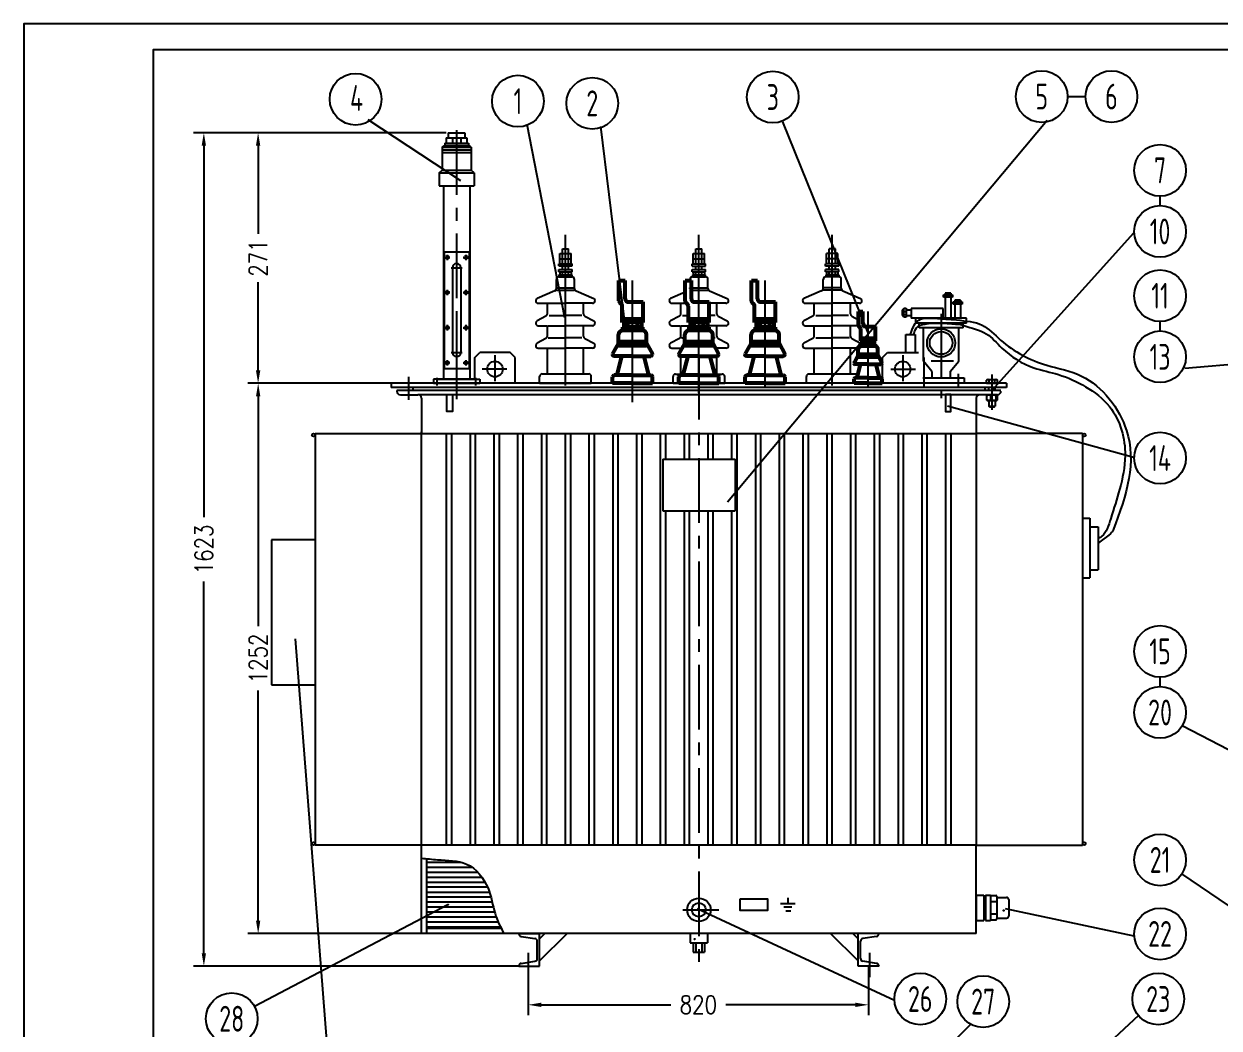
# Model space of a CAD drawing. Extents: x -28 to 602, y -5 to 292.
# Drawn here: x -27.6 to 203.6, y 98.1 to 292.5 of the extents above; entities that cross this region are included whole.
import ezdxf
from ezdxf.enums import TextEntityAlignment as Align

# ---------------------------------------------------------------- set-up
doc = ezdxf.new("R2010")
doc.units = 0
doc.header["$LTSCALE"] = 10
for name, pattern in [('CENTER', [50.8, 31.75, -6.35, 6.35, -6.35]), ('G', [2, 1.25, -0.25, 0.25, -0.25]), ('虚线', [27, 20, -7])]:
    doc.linetypes.add(name, pattern=pattern)
doc.layers.get('0').update_dxf_attribs({"linetype": 'CONTINUOUS'})
doc.layers.get('Defpoints').update_dxf_attribs({"linetype": 'CONTINUOUS'})
for name, color, linetype in [('01', 7, 'CONTINUOUS'), ('02', 7, 'CONTINUOUS'), ('11', 3, 'CONTINUOUS'), ('中心线', 1, 'CENTER'), ('实线', 7, 'CONTINUOUS'), ('尺寸线', 3, 'CONTINUOUS'), ('文本层', 4, 'CONTINUOUS'), ('细实线', 4, 'CONTINUOUS'), ('虚线', 4, '虚线')]:
    doc.layers.add(name, color=color, linetype=linetype)
doc.layers.add('1', color=4, linetype='CONTINUOUS', lineweight=53)
doc.styles.get("Standard").update_dxf_attribs({"font": 'isocp.shx', "width": 0.707, "bigfont": 'hztxt.shx'})
doc.styles.add('TH_GBDIM', font='romans.shx', dxfattribs={"width": 0.8, "bigfont": 'gbcbig.shx'})
doc.dimstyles.new('TH_GBDIM', dxfattribs={"dimtxt": 3.5, "dimasz": 2.5, "dimexe": 2, "dimexo": 0, "dimgap": 1.5, "dimtad": 1, "dimdec": 1, "dimzin": 0, "dimdsep": 46, "dimtxsty": 'TH_GBDIM', "dimcen": 2.5, "dimclrd": 130, "dimclre": 130, "dimclrt": 3, "dimadec": 0, "dimazin": 0, "dimtfac": 0.714286, "dimtdec": 1, "dimtmove": 0, "dimatfit": 3, "dimfxl": 1, "dimtzin": 0, "dimlwd": -1, "dimlwe": -1, "dimarcsym": 0})

# ---------------------------------------------------------------- blocks, each defined once
blk = doc.blocks.new('放油塞')
for p, q in [((-17, 0), (-17, -18)), ((-17, -18), (17, -18)), ((-11, -18), (-11, -36)), ((-6, -18), (-6, -36)), ((6, -18), (6, -36)), ((11, -18), (11, -36)), ((17, 0), (17, -18)), ((-11, -36), (11, -36))]:
    blk.add_line(p, q)
blk = doc.blocks.new('*U2', base_point=(25, 5))
at = {"layer": '01'}
blk.add_lwpolyline([(25, 5), (415, 5), (415, 292), (25, 292)], close=True, dxfattribs=at)
at = {"layer": '02'}
blk.add_lwpolyline([(0, 0), (420, 0), (420, 297), (0, 297)], close=True, dxfattribs=at)
blk = doc.blocks.new('BJL-10')
at = {"layer": '1', "lineweight": -3}
for p, q in [((-148.37, 37.95), (-146.17, 37.95)), ((-147.87, 38.85), (-146.67, 38.85)), ((-148.57, 35.95), (-145.97, 35.95)), ((-148.57, 35.55), (-145.97, 35.55)), ((-148.57, 34.85), (-145.97, 34.85)), ((-148.37, 36.95), (-146.17, 36.95)), ((-148.57, 34.45), (-145.97, 34.45)), ((-148.52, 33.85), (-146.02, 33.85)), ((-148.52, 33.85), (-148.52, 33.45)), ((-148.52, 33.45), (-146.02, 33.45)), ((-148.37, 34.45), (-148.37, 33.85)), ((-146.17, 34.45), (-146.17, 33.85)), ((-146.02, 33.85), (-146.02, 33.45)), ((-149.33, 30.72), (-152.76, 29.28)), ((-149.02, 31.35), (-145.52, 31.35)), ((-149.02, 30.85), (-145.52, 30.85)), ((-145.22, 30.72), (-141.79, 29.28)), ((-152.52, 28.34), (-147.27, 28.34)), ((-142.02, 28.34), (-147.27, 28.34)), ((-151.04, 25.85), (-152.76, 24.94)), ((-151.04, 25.85), (-152.76, 24.94)), ((-150.45, 25.99), (-147.27, 25.99)), ((-144.1, 25.99), (-147.27, 25.99)), ((-143.51, 25.85), (-141.79, 24.94)), ((-152.52, 23.99), (-150.87, 23.99)), ((-150.77, 23.99), (-147.27, 23.99)), ((-150.77, 21.95), (-150.77, 23.99)), ((-142.02, 23.99), (-147.27, 23.99)), ((-143.77, 21.95), (-143.77, 23.99)), ((-151.04, 21.51), (-152.76, 20.59)), ((-150.61, 21.65), (-147.27, 21.65)), ((-144.1, 21.65), (-147.27, 21.65)), ((-143.51, 21.51), (-141.79, 20.59)), ((-152.52, 19.65), (-147.27, 19.65)), ((-142.02, 19.65), (-147.27, 19.65)), ((-151.77, 14.65), (-142.77, 14.65))]:
    blk.add_line(p, q, dxfattribs=at)
at = {"layer": '1', "lineweight": -3, "ltscale": 2.5}
for p, q in [((-148.37, 35.95), (-148.37, 37.95)), ((-147.87, 35.95), (-147.87, 38.85)), ((-146.67, 35.95), (-146.67, 38.85)), ((-146.17, 35.95), (-146.17, 37.95)), ((-148.57, 35.55), (-148.57, 35.95)), ((-148.57, 34.45), (-148.57, 34.85)), ((-147.87, 34.85), (-147.87, 35.55)), ((-146.67, 34.85), (-146.67, 35.55)), ((-145.97, 35.55), (-145.97, 35.95)), ((-145.97, 34.45), (-145.97, 34.85)), ((-149.02, 31.18), (-149.02, 32.95)), ((-147.87, 33.85), (-147.87, 34.45)), ((-146.67, 33.85), (-146.67, 34.45)), ((-145.52, 31.18), (-145.52, 32.95)), ((-153.02, 28.84), (-153.02, 28.84)), ((-153.02, 28.84), (-153.02, 28.84)), ((-150.77, 26.29), (-150.77, 28.34)), ((-150.77, 26.29), (-150.77, 28.34)), ((-143.77, 26.29), (-143.77, 28.34)), ((-141.52, 28.84), (-141.52, 28.84)), ((-153.02, 24.49), (-153.02, 24.49)), ((-153.02, 24.49), (-153.02, 24.49)), ((-141.52, 24.49), (-141.52, 24.49)), ((-153.02, 20.15), (-153.02, 20.15)), ((-150.77, 14.65), (-150.77, 19.65)), ((-143.77, 14.65), (-143.77, 19.65)), ((-141.52, 20.15), (-141.52, 20.15)), ((-152.27, 12.85), (-152.27, 14.15)), ((-142.27, 12.85), (-142.27, 14.15))]:
    blk.add_line(p, q, dxfattribs=at)
at = {"layer": '1', "lineweight": -3}
for centre, start, end in [((-148.52, 32.95), 90, 180), ((-146.02, 32.95), 0, 90), ((-152.52, 28.84), 118.0725, 180), ((-152.52, 28.84), 118.0725, 180), ((-142.02, 28.84), 0, 61.9275), ((-151.27, 26.29), 298.0725, 0), ((-151.27, 26.29), 298.0725, 360), ((-143.27, 26.29), 180, 241.9275), ((-152.52, 24.49), 118.0725, 180), ((-152.52, 24.49), 118.0725, 180), ((-142.02, 24.49), 0, 61.9275), ((-151.27, 21.95), 298.0725, 360), ((-143.27, 21.95), 180, 241.9275), ((-152.52, 20.15), 118.0725, 180), ((-142.02, 20.15), 0, 61.9275), ((-151.77, 14.15), 90, 180), ((-142.77, 14.15), 0, 90)]:
    blk.add_arc(centre, 0.5, start, end, dxfattribs=at)
at = {"layer": '1', "lineweight": -3, "ltscale": 2.5}
for centre, start, end in [((-149.52, 31.18), 292.729, 0), ((-145.02, 31.18), 180, 247.271), ((-152.52, 28.84), 180, 270), ((-152.52, 28.84), 180, 270), ((-142.02, 28.84), 270, 0), ((-152.52, 24.49), 180, 270), ((-152.52, 24.49), 180, 270), ((-142.02, 24.49), 270, 0), ((-152.52, 20.15), 180, 270), ((-142.02, 20.15), 270, 0)]:
    blk.add_arc(centre, 0.5, start, end, dxfattribs=at)
at = {"layer": '中心线', "color": 1, "linetype": 'G', "lineweight": -3}
blk.add_line((-147.27, 12.85), (-147.27, 41.55), dxfattribs=at)
at = {"layer": '实线', "linetype": 'Continuous', "lineweight": -3}
blk.add_line((-152.27, 12.85), (-142.27, 12.85), dxfattribs=at)
blk = doc.blocks.new('*D18')
at = {"layer": 'Defpoints', "color": 0, "linetype": 'Continuous', "transparency": 16777216}
for p in [(69.97, 110.13), (135.77, 110.13), (135.77, 102.65)]:
    blk.add_point(p, dxfattribs=at)
at = {"layer": '尺寸线', "color": 130, "linetype": 'Continuous', "transparency": 16777216}
for p, q in [((69.97, 110.13), (69.97, 100.65)), ((135.77, 110.13), (135.77, 100.65)), ((72.47, 102.65), (97.57, 102.65)), ((133.27, 102.65), (108.17, 102.65))]:
    blk.add_line(p, q, dxfattribs=at)
for points in [[(72.47, 103.06), (72.47, 102.23), (69.97, 102.65)], [(133.27, 103.06), (133.27, 102.23), (135.77, 102.65)]]:
    blk.add_solid(points, dxfattribs=at)
at = {"layer": '尺寸线', "color": 3, "linetype": 'Continuous', "transparency": 16777216, "insert": (102.87, 102.65), "char_height": 3.5, "attachment_point": 5, "style": 'TH_GBDIM'}
blk.add_mtext('{820}{}{}', dxfattribs=at)
blk = doc.blocks.new('*D20')
at = {"layer": 'Defpoints', "color": 0, "linetype": 'Continuous', "transparency": 16777216}
for p in [(43.47, 222.93), (17.71, 116.43), (49.32, 116.43)]:
    blk.add_point(p, dxfattribs=at)
at = {"layer": '尺寸线', "color": 130, "linetype": 'Continuous', "transparency": 16777216}
for p, q in [((43.47, 222.93), (15.71, 222.93)), ((17.71, 220.43), (17.71, 175.92)), ((17.71, 118.93), (17.71, 163.45)), ((49.32, 116.43), (15.71, 116.43))]:
    blk.add_line(p, q, dxfattribs=at)
for points in [[(17.29, 220.43), (18.12, 220.43), (17.71, 222.93)], [(17.29, 118.93), (18.12, 118.93), (17.71, 116.43)]]:
    blk.add_solid(points, dxfattribs=at)
at = {"layer": '尺寸线', "color": 3, "linetype": 'Continuous', "transparency": 16777216, "insert": (17.71, 169.68), "char_height": 3.5, "attachment_point": 5, "rotation": 90, "style": 'TH_GBDIM'}
blk.add_mtext('1252', dxfattribs=at)
blk = doc.blocks.new('*D25')
at = {"layer": 'Defpoints', "color": 0, "linetype": 'Continuous', "transparency": 16777216}
for p in [(54.08, 271.43), (17.7, 222.93), (43.47, 222.93)]:
    blk.add_point(p, dxfattribs=at)
at = {"layer": '尺寸线', "color": 130, "linetype": 'Continuous', "transparency": 16777216}
for p, q in [((54.08, 271.43), (15.7, 271.43)), ((17.7, 268.93), (17.7, 251.88)), ((17.7, 225.43), (17.7, 242.48)), ((43.47, 222.93), (15.7, 222.93))]:
    blk.add_line(p, q, dxfattribs=at)
for points in [[(17.28, 268.93), (18.12, 268.93), (17.7, 271.43)], [(17.28, 225.43), (18.12, 225.43), (17.7, 222.93)]]:
    blk.add_solid(points, dxfattribs=at)
at = {"layer": '尺寸线', "color": 3, "linetype": 'Continuous', "transparency": 16777216, "insert": (17.7, 247.18), "char_height": 3.5, "attachment_point": 5, "rotation": 90, "style": 'TH_GBDIM'}
blk.add_mtext('271', dxfattribs=at)
blk = doc.blocks.new('*D26')
at = {"layer": 'Defpoints', "color": 0, "linetype": 'Continuous', "transparency": 16777216}
for p in [(30, 271.43), (7.2, 110.13), (68.17, 110.13)]:
    blk.add_point(p, dxfattribs=at)
at = {"layer": '尺寸线', "color": 130, "linetype": 'Continuous', "transparency": 16777216}
for p, q in [((30, 271.43), (5.2, 271.43)), ((7.2, 268.93), (7.2, 197.02)), ((7.2, 112.63), (7.2, 184.55)), ((68.17, 110.13), (5.2, 110.13))]:
    blk.add_line(p, q, dxfattribs=at)
for points in [[(6.78, 268.93), (7.62, 268.93), (7.2, 271.43)], [(6.78, 112.63), (7.62, 112.63), (7.2, 110.13)]]:
    blk.add_solid(points, dxfattribs=at)
at = {"layer": '尺寸线', "color": 3, "linetype": 'Continuous', "transparency": 16777216, "insert": (7.2, 190.78), "char_height": 3.5, "attachment_point": 5, "rotation": 90, "style": 'TH_GBDIM'}
blk.add_mtext('1623', dxfattribs=at)

msp = doc.modelspace()

# ---------------------------------------------------------------- linework, layer by layer
at = {"color": 7}
for p, q in [((54.5, 271.43), (57.7, 271.43)), ((54.5, 271.43), (54.5, 270.43)), ((57.7, 271.43), (57.7, 270.43)), ((53.3, 268.63), (53.8, 268.93)), ((53.3, 268.63), (53.3, 264.16)), ((53.3, 268.63), (58.9, 268.63)), ((53.8, 269.43), (53.8, 268.93)), ((53.8, 269.43), (58.4, 269.43)), ((53.8, 268.93), (58.4, 268.93)), ((54.1, 270.43), (54.1, 269.43)), ((54.1, 270.43), (58.1, 270.43)), ((55.28, 270.43), (55.28, 269.43)), ((56.91, 270.43), (56.91, 269.43)), ((58.1, 270.43), (58.1, 269.43)), ((58.4, 269.43), (58.4, 268.93)), ((58.9, 268.63), (58.4, 268.93)), ((58.9, 268.63), (58.9, 264.16)), ((53.3, 268.13), (58.9, 268.13)), ((53.3, 267.63), (58.9, 267.63)), ((52.7, 263.66), (53.3, 264.16)), ((52.7, 263.66), (59.5, 263.66)), ((52.7, 263.66), (52.7, 261.16)), ((53.3, 264.16), (58.9, 264.16)), ((59.5, 263.66), (58.9, 264.16)), ((59.5, 263.66), (59.5, 261.16)), ((52.7, 261.16), (59.5, 261.16)), ((53.55, 261.22), (53.55, 223.73)), ((58.65, 261.22), (58.65, 223.73)), ((53.7, 248.4), (53.7, 225.8)), ((53.7, 248.4), (58.5, 248.4)), ((58.5, 248.4), (58.5, 225.8)), ((55.3, 245.3), (55.3, 228.9)), ((56.9, 245.3), (56.9, 228.9)), ((59.6, 227.9), (60.6, 228.9)), ((59.6, 227.9), (60.6, 228.9)), ((59.6, 223.73), (59.6, 227.9)), ((66.45, 228.9), (60.6, 228.9)), ((67.45, 227.9), (66.45, 228.9)), ((67.45, 222.9), (67.45, 227.9)), ((138.48, 227.9), (139.48, 228.9)), ((138.48, 222.9), (138.48, 227.9)), ((139.48, 228.9), (145.48, 228.9)), ((146.48, 227.9), (146.48, 222.9)), ((53.7, 225.8), (58.5, 225.8)), ((162.47, 222.93), (43.47, 222.93)), ((162.47, 222.13), (43.47, 222.13)), ((59.86, 223.73), (51.6, 223.73)), ((51.6, 223.73), (51.6, 222.93)), ((51.6, 222.93), (60.6, 222.93)), ((60.6, 222.93), (51.6, 222.93)), ((52.33, 223.73), (60.6, 223.73)), ((53.55, 223.73), (53.68, 223.73)), ((53.68, 223.73), (58.65, 223.73)), ((53.68, 223.73), (58.52, 223.73)), ((58.65, 223.73), (58.52, 223.73)), ((60.6, 223.73), (60.6, 222.93)), ((146.33, 224), (154.32, 224)), ((161.42, 221.53), (44.52, 221.53)), ((44.52, 221.53), (44.52, 221.43)), ((45.22, 220.73), (48.62, 220.73)), ((160.72, 220.73), (48.62, 220.73)), ((49.32, 220.03), (49.32, 213.23)), ((156.62, 220.03), (156.62, 213.23)), ((28.72, 213.23), (28.72, 133.53)), ((28.72, 213.23), (49.32, 213.23)), ((49.32, 116.43), (49.32, 213.53)), ((49.32, 213.23), (156.62, 213.23)), ((54.17, 133.53), (54.17, 213.23)), ((55.17, 133.53), (55.17, 213.23)), ((58.77, 133.53), (58.77, 213.23)), ((59.77, 133.53), (59.77, 213.23)), ((63.37, 133.53), (63.37, 213.23)), ((64.37, 133.53), (64.37, 213.23)), ((67.97, 133.53), (67.97, 213.23)), ((68.97, 133.53), (68.97, 213.23)), ((72.57, 133.53), (72.57, 213.23)), ((73.57, 133.53), (73.57, 213.23)), ((77.17, 133.53), (77.17, 213.23)), ((78.17, 133.53), (78.17, 213.23)), ((81.77, 133.53), (81.77, 213.23)), ((82.77, 133.53), (82.77, 213.23)), ((86.37, 133.53), (86.37, 213.23)), ((87.37, 133.53), (87.37, 213.23)), ((90.97, 133.53), (90.97, 213.23)), ((91.97, 133.53), (91.97, 213.23)), ((95.57, 133.53), (95.57, 213.23)), ((96.57, 208.23), (96.57, 213.23)), ((100.17, 208.23), (100.17, 213.23)), ((101.17, 208.23), (101.17, 213.23)), ((104.77, 208.23), (104.77, 213.23)), ((105.77, 208.23), (105.77, 213.23)), ((109.37, 208.23), (109.37, 213.23)), ((110.37, 133.53), (110.37, 213.23)), ((113.97, 133.53), (113.97, 213.23)), ((114.97, 133.53), (114.97, 213.23)), ((118.57, 133.53), (118.57, 213.23)), ((119.57, 133.53), (119.57, 213.23)), ((123.17, 133.53), (123.17, 213.23)), ((124.17, 133.53), (124.17, 213.23)), ((127.77, 133.53), (127.77, 213.23)), ((128.77, 133.53), (128.77, 213.23)), ((132.37, 133.53), (132.37, 213.23)), ((133.37, 133.53), (133.37, 213.23)), ((136.97, 133.53), (136.97, 213.23)), ((137.97, 133.53), (137.97, 213.23)), ((141.57, 133.53), (141.57, 213.23)), ((142.57, 133.53), (142.57, 213.23)), ((146.17, 133.53), (146.17, 213.23)), ((147.17, 133.53), (147.17, 213.23)), ((150.77, 133.53), (150.77, 213.23)), ((151.77, 133.53), (151.77, 213.23)), ((156.62, 213.23), (156.62, 133.53)), ((177.22, 213.23), (156.62, 213.23)), ((177.22, 213.23), (177.22, 133.53)), ((95.97, 208.23), (95.97, 198.23)), ((95.97, 208.23), (109.97, 208.23)), ((109.97, 208.23), (109.97, 198.23)), ((95.97, 198.23), (109.97, 198.23)), ((96.57, 133.53), (96.57, 198.23)), ((100.17, 133.53), (100.17, 198.23)), ((101.17, 133.53), (101.17, 198.23)), ((104.77, 133.53), (104.77, 198.23)), ((105.77, 133.53), (105.77, 198.23)), ((109.37, 133.53), (109.37, 198.23)), ((178.61, 196.85), (178.61, 185.28)), ((180.21, 195.17), (180.21, 186.86)), ((49.32, 133.53), (28.72, 133.53)), ((156.62, 133.53), (49.32, 133.53)), ((156.62, 116.43), (156.62, 133.53)), ((156.62, 133.53), (177.22, 133.53)), ((50.32, 116.43), (50.32, 130.93)), ((156.62, 123.88), (156.62, 118.98)), ((156.62, 123.88), (158.12, 123.88)), ((158.12, 123.88), (158.12, 118.98)), ((158.12, 123.7), (158.42, 123.7)), ((158.42, 123.88), (158.42, 118.98)), ((158.42, 123.88), (159.42, 123.88)), ((159.42, 123.88), (159.42, 118.98)), ((159.42, 123.8), (160.42, 123.8)), ((159.42, 122.63), (160.62, 122.63)), ((160.62, 123.6), (160.62, 123.43)), ((160.62, 123.43), (160.62, 119.27)), ((160.62, 123.43), (162.52, 123.43)), ((162.92, 123.03), (162.92, 119.83)), ((156.62, 118.98), (158.12, 118.98)), ((158.12, 119.17), (158.42, 119.17)), ((158.42, 118.98), (159.42, 118.98)), ((159.42, 120.23), (160.62, 120.23)), ((159.42, 119.07), (160.42, 119.07)), ((160.62, 119.43), (162.52, 119.43)), ((156.62, 116.43), (49.32, 116.43)), ((68.17, 116.39), (68.17, 116.43)), ((68.17, 116.43), (72.17, 116.43)), ((68.59, 115.9), (71.26, 115.48)), ((72.17, 111.13), (77.47, 116.43)), ((72.17, 110.13), (72.17, 116.43)), ((72.17, 115.43), (73.17, 116.43)), ((133.77, 111.13), (128.47, 116.43)), ((133.77, 115.43), (132.77, 116.43)), ((133.77, 110.13), (133.77, 116.43)), ((137.77, 116.43), (133.77, 116.43)), ((137.34, 115.9), (134.67, 115.48)), ((137.77, 116.39), (137.77, 116.43)), ((71.69, 111.58), (71.69, 114.99)), ((134.25, 111.58), (134.25, 114.99)), ((68.59, 110.67), (71.26, 111.08)), ((137.34, 110.67), (134.67, 111.08)), ((68.17, 110.18), (68.17, 110.13)), ((68.17, 110.13), (72.17, 110.13)), ((137.77, 110.13), (133.77, 110.13)), ((137.77, 110.18), (137.77, 110.13))]:
    msp.add_line(p, q, dxfattribs=at)
for p, q in [((158.78, 223.64), (158.64, 223.56)), ((158.78, 223.64), (158.64, 223.56)), ((158.64, 222.93), (158.64, 223.56)), ((158.64, 222.93), (158.64, 223.56)), ((158.64, 222.93), (159.16, 222.93)), ((158.64, 222.93), (159.16, 222.93)), ((158.78, 223.64), (159.68, 223.64)), ((158.78, 223.64), (159.68, 223.64)), ((158.85, 222.93), (158.85, 222.89)), ((158.85, 222.93), (158.85, 222.89)), ((159.16, 222.93), (159.16, 223.56)), ((159.16, 222.93), (159.16, 223.56)), ((159.16, 222.93), (160.2, 222.93)), ((159.16, 222.93), (160.2, 222.93)), ((159.68, 223.64), (160.58, 223.64)), ((159.68, 223.64), (160.58, 223.64)), ((160.2, 223.56), (160.2, 222.93)), ((160.2, 223.56), (160.2, 222.93)), ((160.2, 222.93), (160.72, 222.93)), ((160.2, 222.93), (160.72, 222.93)), ((160.5, 222.93), (160.5, 222.89)), ((160.5, 222.93), (160.5, 222.89)), ((160.58, 223.64), (160.72, 223.56)), ((160.58, 223.64), (160.72, 223.56)), ((160.72, 222.93), (160.72, 223.56)), ((160.72, 222.93), (160.72, 223.56)), ((158.7, 219.69), (158.7, 220.61)), ((158.78, 220.69), (158.76, 220.69)), ((158.78, 220.69), (160.56, 220.69)), ((159.49, 219.69), (159.49, 220.61)), ((160.47, 219.69), (160.47, 220.61)), ((160.56, 220.69), (160.58, 220.69)), ((160.58, 220.69), (160.59, 220.69)), ((160.66, 220.61), (160.66, 219.69)), ((158.78, 219.61), (158.76, 219.62)), ((158.78, 219.61), (160.56, 219.61)), ((159.08, 219.61), (159.08, 218.5)), ((159.08, 219.61), (159.08, 218.5)), ((159.19, 218.39), (159.08, 218.5)), ((159.08, 218.5), (159.68, 218.5)), ((159.19, 218.39), (159.08, 218.5)), ((159.08, 218.5), (159.68, 218.5)), ((159.19, 218.39), (159.68, 218.39)), ((159.19, 218.39), (159.68, 218.39)), ((159.68, 218.5), (160.28, 218.5)), ((159.68, 218.5), (160.28, 218.5)), ((159.68, 218.39), (160.17, 218.39)), ((159.68, 218.39), (160.17, 218.39)), ((160.17, 218.39), (160.28, 218.5)), ((160.17, 218.39), (160.28, 218.5)), ((160.28, 219.61), (160.28, 218.5)), ((160.28, 219.61), (160.28, 218.5)), ((160.56, 219.61), (160.58, 219.61)), ((160.58, 219.61), (160.59, 219.62))]:
    msp.add_line(p, q)
at = {"color": 3}
msp.add_line((64.73, 117.43), (50.32, 117.43), dxfattribs=at)
at = {"color": 7, "linetype": 'ByBlock'}
msp.add_line((147.87, 116.43), (134.07, 116.43), dxfattribs=at)
at = {"color": 7}
for centre, radius in [((54.3, 247.3), 0.3), ((57.9, 247.3), 0.3), ((54.3, 240.5), 0.3), ((57.9, 240.5), 0.3), ((54.3, 233.7), 0.3), ((57.9, 233.7), 0.3), ((54.3, 226.9), 0.3), ((57.9, 226.9), 0.3), ((63.52, 225.68), 1.5), ((142.41, 225.68), 1.5), ((28.42, 212.93), 0.3), ((177.52, 212.93), 0.3), ((28.42, 133.83), 0.3), ((177.52, 133.83), 0.3)]:
    msp.add_circle(centre, radius, dxfattribs=at)
for centre, radius, start, end in [((56.1, 245.3), 0.8, 0, 180), ((56.1, 228.9), 0.8, 180, 0), ((45.22, 221.43), 0.7, 180, 270), ((48.62, 220.03), 0.7, 0, 90), ((157.32, 220.03), 0.7, 90, 180), ((160.72, 221.43), 0.7, 270, 0), ((160.42, 123.6), 0.2, 0, 90), ((162.52, 123.03), 0.4, 0, 90), ((160.42, 119.27), 0.2, 270, 0), ((162.52, 119.83), 0.4, 270, 0), ((68.67, 116.39), 0.5, 180, 261.2362), ((137.27, 116.39), 0.5, 278.7638, 0), ((71.19, 114.99), 0.5, 0, 81.2362), ((134.75, 114.99), 0.5, 98.7638, 180), ((71.19, 111.58), 0.5, 278.7638, 0), ((134.75, 111.58), 0.5, 180, 261.2362), ((68.67, 110.18), 0.5, 98.7638, 180), ((137.27, 110.18), 0.5, 0, 81.2362)]:
    msp.add_arc(centre, radius, start, end, dxfattribs=at)
for points, weights in [([(159.16, 223.56), (158.9, 223.71), (158.64, 223.56)], [1, 1.15455095302, 1]), ([(159.16, 223.56), (158.9, 223.71), (158.64, 223.56)], [1, 1.15455095302, 1]), ([(159.68, 223.64), (159.44, 223.64), (159.16, 223.56)], [1, 1.0380269746, 1]), ([(159.68, 223.64), (159.44, 223.64), (159.16, 223.56)], [1, 1.0380269746, 1]), ([(160.2, 223.56), (159.92, 223.64), (159.68, 223.64)], [1, 1.0380269746, 1]), ([(160.2, 223.56), (159.92, 223.64), (159.68, 223.64)], [1, 1.0380269746, 1]), ([(160.72, 223.56), (160.46, 223.71), (160.2, 223.56)], [1, 1.15455095302, 1]), ([(160.72, 223.56), (160.46, 223.71), (160.2, 223.56)], [1, 1.15455095302, 1]), ([(158.7, 220.61), (159.09, 220.76), (159.49, 220.61)], [1, 1.15470053838, 1]), ([(158.76, 220.69), (158.73, 220.67), (158.7, 220.61)], [1.06804293768, 1.05051885853, 1]), ([(158.76, 220.69), (158.73, 220.67), (158.7, 220.61)], [1.06804293768, 1.05051885853, 1]), ([(158.76, 220.69), (158.73, 220.67), (158.7, 220.61)], [1.06804293768, 1.05051885853, 1]), ([(158.76, 220.69), (158.73, 220.67), (158.7, 220.61)], [1.06804293768, 1.05051885853, 1]), ([(158.76, 220.69), (158.73, 220.67), (158.7, 220.61)], [1.06804293768, 1.05051885853, 1]), ([(158.76, 220.69), (158.73, 220.67), (158.7, 220.61)], [1.06804293768, 1.05051885853, 1]), ([(158.76, 220.69), (158.73, 220.67), (158.7, 220.61)], [1.06804293768, 1.05051885853, 1]), ([(159.49, 219.69), (159.09, 219.54), (158.7, 219.69)], [1, 1.15470053838, 1]), ([(158.7, 219.69), (158.73, 219.64), (158.76, 219.62)], [1, 1.05051885853, 1.06804293768]), ([(158.7, 219.69), (158.73, 219.64), (158.76, 219.62)], [1, 1.05051885853, 1.06804293768]), ([(158.7, 219.69), (158.73, 219.64), (158.76, 219.62)], [1, 1.05051885853, 1.06804293768]), ([(158.7, 219.69), (158.73, 219.64), (158.76, 219.62)], [1, 1.05051885853, 1.06804293768]), ([(158.7, 219.69), (158.73, 219.64), (158.76, 219.62)], [1, 1.05051885853, 1.06804293768]), ([(158.7, 219.69), (158.73, 219.64), (158.76, 219.62)], [1, 1.05051885853, 1.06804293768]), ([(158.7, 219.69), (158.73, 219.64), (158.76, 219.62)], [1, 1.05051885853, 1.06804293768]), ([(159.49, 220.61), (159.98, 220.76), (160.47, 220.61)], [1, 1.15470053838, 1]), ([(160.47, 219.69), (159.98, 219.54), (159.49, 219.69)], [1, 1.15470053838, 1]), ([(160.47, 220.61), (160.56, 220.76), (160.66, 220.61)], [1, 1.15470053838, 1]), ([(160.66, 219.69), (160.56, 219.54), (160.47, 219.69)], [1, 1.15470053838, 1])]:
    msp.add_rational_spline(points, weights, degree=2)
at = {"layer": '01', "color": 1}
for p, q in [((174.3, 278.43), (177.8, 278.43)), ((192.2, 257.32), (192.2, 259.14)), ((192.2, 233.06), (192.2, 234.88)), ((187.29, 208.53), (151.07, 218.52)), ((192.2, 164.23), (192.2, 166.05)), ((188, 100.59), (160.41, 74.83))]:
    msp.add_line(p, q, dxfattribs=at)
at = {"layer": '01'}
for p, q in [((150.29, 239.61), (150.29, 240.04)), ((150.32, 240.04), (152.02, 240.04)), ((152.02, 239.61), (150.32, 239.61)), ((150.62, 240.39), (150.62, 240.04)), ((151.71, 240.39), (150.62, 240.39)), ((150.62, 239.61), (150.62, 235.57)), ((150.83, 240.04), (150.83, 239.61)), ((151.44, 240.04), (151.44, 239.61)), ((151.71, 240.39), (151.71, 240.04)), ((151.71, 239.61), (151.71, 235.57)), ((152.02, 240.04), (152.02, 239.61)), ((152.17, 238.24), (152.17, 238.68)), ((152.19, 238.68), (153.9, 238.68)), ((153.9, 238.24), (152.19, 238.24)), ((152.5, 239.02), (152.5, 238.68)), ((153.58, 239.02), (152.5, 239.02)), ((152.5, 238.24), (152.5, 235.57)), ((152.7, 238.68), (152.7, 238.24)), ((153.31, 238.68), (153.31, 238.24)), ((153.58, 239.02), (153.58, 238.68)), ((153.58, 238.24), (153.58, 235.57)), ((153.9, 238.68), (153.9, 238.24)), ((142.28, 237.13), (142.62, 237.13)), ((142.28, 237.13), (142.28, 236.04)), ((142.28, 236.04), (142.62, 236.04)), ((142.62, 235.74), (142.62, 237.45)), ((142.62, 237.45), (143.05, 237.45)), ((142.62, 236.86), (143.05, 236.86)), ((142.62, 236.25), (143.05, 236.25)), ((143.05, 237.45), (143.05, 235.74)), ((143.05, 237.13), (144.06, 237.13)), ((143.05, 236.04), (144.06, 236.04)), ((150.23, 237.38), (144.06, 237.38)), ((144.06, 237.38), (144.06, 235.57)), ((150.23, 235.57), (150.23, 237.38)), ((143.05, 235.72), (142.62, 235.72)), ((154.73, 235.57), (144.06, 235.57)), ((144.94, 234.57), (144.94, 235.57)), ((144.94, 234.57), (144.94, 235.57)), ((154.73, 234.57), (144.94, 234.57)), ((145.57, 233.66), (145.57, 234.57)), ((154.1, 233.66), (145.57, 233.66)), ((146.4, 227.22), (146.4, 233.66)), ((153.27, 227.22), (153.27, 233.66)), ((154.1, 233.66), (154.1, 234.57)), ((154.73, 234.57), (154.73, 235.57)), ((143.01, 232.39), (144.79, 232.39)), ((143.01, 228.9), (143.01, 232.39)), ((144.79, 232.39), (144.79, 228.9)), ((148.06, 225.25), (146.4, 227.22)), ((152.26, 227.22), (147.9, 227.22)), ((151.61, 225.25), (153.27, 227.22)), ((146.51, 224.75), (146.51, 222)), ((148.06, 225.25), (148.06, 224)), ((151.61, 225.25), (151.61, 224)), ((153.16, 224.75), (153.16, 222)), ((47.62, 222.13), (47.62, 221.53)), ((154.32, 224), (154.32, 222.93)), ((158.31, 222.13), (158.31, 221.53)), ((177.22, 196.85), (178.61, 196.85)), ((178.61, 195.17), (180.21, 195.17)), ((177.22, 185.28), (178.61, 185.28)), ((178.61, 186.86), (180.21, 186.86)), ((99.87, 121.03), (106.84, 121.03))]:
    msp.add_line(p, q, dxfattribs=at)
at = {"layer": '01', "color": 7}
for p, q in [((43.47, 222.93), (43.47, 222.13)), ((162.47, 222.93), (162.47, 222.13))]:
    msp.add_line(p, q, dxfattribs=at)
at = {"layer": '01'}
for points in [[(54.2, 220.74), (55.28, 220.74), (55.28, 217.45), (54.2, 217.45)], [(151.73, 220.74), (150.66, 220.74), (150.66, 217.45), (151.73, 217.45)], [(110.97, 123.15), (116.22, 123.15), (116.22, 120.87), (110.97, 120.87)]]:
    msp.add_lwpolyline(points, close=True, dxfattribs=at)
at = {"layer": '01', "color": 1}
for centre in [(36.56, 277.92), (67.96, 277.54), (82.35, 277.12), (117.28, 278.34), (169.3, 278.43), (182.8, 278.43), (192.2, 264.14), (192.2, 252.32), (192.2, 239.88), (192.2, 228.06), (192.2, 208.47), (192.2, 171.05), (192.2, 159.23), (192.2, 116.37), (145.8, 103.78), (191.85, 103.78), (157.98, 103.27), (12.6, 99.96)]:
    msp.add_circle(centre, 5, dxfattribs=at)
at = {"layer": '01'}
for centre, radius in [((149.84, 230.76), 2.73), ((149.84, 230.76), 2.2), ((102.97, 121.03), 2.27), ((102.97, 121.03), 1.34)]:
    msp.add_circle(centre, radius, dxfattribs=at)
for points, knots in [([(143.88, 232.39), (144.24, 233.43), (145, 235.33), (146.74, 235.76), (152.8, 235.2)], [5.391206, 5.391206, 5.391206, 5.391206, 35.30228, 63.946046, 63.946046, 63.946046, 63.946046]), ([(144.55, 232.39), (144.7, 233.07), (145.17, 234.24), (146.76, 234.35), (147.55, 234.58), (149.84, 234.57)], [10.527068, 10.527068, 10.527068, 10.527068, 29.563276, 48.732132, 53.238573, 53.238573, 53.238573, 53.238573]), ([(149.84, 234.57), (153.27, 234.44), (155.28, 233.69), (158.67, 233.06), (162.19, 228.79), (166.93, 225.86), (172.87, 224.76), (177.95, 222.42), (182.57, 218.94), (185.02, 214), (185.74, 208.4), (184.53, 202.52), (182.92, 197.63), (181.71, 193.65), (180.48, 193.02), (180.21, 192.93)], [106.283526, 106.283526, 106.283526, 106.283526, 120.613102, 166.839835, 207.828277, 280.522111, 329.711622, 387.453828, 447.275681, 499.056134, 548.168902, 614.776671, 673.871587, 712.115716, 721.870354, 721.870354, 721.870354, 721.870354]), ([(152.8, 235.2), (154.66, 234.98), (157.85, 234.88), (162.58, 229.69), (169.14, 226.35), (179.44, 224.56), (188.95, 211.95), (185.77, 201.34), (182.88, 193.93), (180.21, 191.99)], [110.258127, 110.258127, 110.258127, 110.258127, 161.445445, 207.283728, 309.187176, 379.555564, 515.987054, 712.125055, 718.327155, 718.327155, 718.327155, 718.327155])]:
    msp.add_open_spline(points, degree=3, knots=knots, dxfattribs=at)
at = {"layer": '1', "lineweight": -3}
for p, q in [((101.87, 248.03), (104.07, 248.03)), ((102.37, 248.93), (103.57, 248.93)), ((129.88, 248.03), (127.68, 248.03)), ((129.38, 248.93), (128.18, 248.93)), ((101.67, 246.03), (104.27, 246.03)), ((101.67, 245.63), (104.27, 245.63)), ((101.87, 247.03), (104.07, 247.03)), ((130.08, 246.03), (127.48, 246.03)), ((130.08, 245.63), (127.48, 245.63)), ((129.88, 247.03), (127.68, 247.03)), ((101.67, 244.93), (104.27, 244.93)), ((101.67, 244.53), (104.27, 244.53)), ((101.72, 243.93), (104.22, 243.93)), ((101.72, 243.93), (101.72, 243.53)), ((101.72, 243.53), (104.22, 243.53)), ((101.87, 244.53), (101.87, 243.93)), ((104.07, 244.53), (104.07, 243.93)), ((104.22, 243.93), (104.22, 243.53)), ((130.08, 244.93), (127.48, 244.93)), ((130.08, 244.53), (127.48, 244.53)), ((130.03, 243.93), (127.53, 243.93)), ((127.53, 243.93), (127.53, 243.53)), ((130.03, 243.53), (127.53, 243.53)), ((127.68, 244.53), (127.68, 243.93)), ((129.88, 244.53), (129.88, 243.93)), ((130.03, 243.93), (130.03, 243.53)), ((100.32, 240.56), (97.48, 239.37)), ((101.52, 241.43), (104.72, 241.43)), ((101.52, 240.93), (104.72, 240.93)), ((105.02, 240.81), (108.45, 239.37)), ((126.72, 240.81), (123.29, 239.37)), ((130.53, 241.43), (127.03, 241.43)), ((130.53, 240.93), (127.03, 240.93)), ((130.83, 240.81), (134.26, 239.37)), ((97.72, 238.43), (100.57, 238.43)), ((108.22, 238.43), (104.98, 238.43)), ((123.53, 238.43), (128.78, 238.43)), ((134.03, 238.43), (128.78, 238.43)), ((99.2, 235.94), (97.48, 235.02)), ((99.2, 235.94), (97.48, 235.02)), ((99.79, 236.08), (100.95, 236.08)), ((106.14, 236.08), (104.98, 236.08)), ((106.73, 235.94), (108.45, 235.02)), ((125.01, 235.94), (123.29, 235.02)), ((125.6, 236.08), (128.78, 236.08)), ((131.95, 236.08), (128.78, 236.08)), ((132.54, 235.94), (133.87, 235.23)), ((132.54, 235.94), (133.87, 235.23)), ((97.72, 234.08), (99.37, 234.08)), ((99.47, 234.08), (101.26, 234.08)), ((99.47, 232.03), (99.47, 234.08)), ((102.04, 234.08), (102.97, 234.08)), ((103.89, 234.08), (102.97, 234.08)), ((108.22, 234.08), (104.67, 234.08)), ((106.47, 232.03), (106.47, 234.08)), ((123.53, 234.08), (128.78, 234.08)), ((125.28, 232.03), (125.28, 234.08)), ((132.28, 234.08), (128.78, 234.08)), ((132.28, 232.03), (132.28, 234.08)), ((133.87, 234.08), (132.38, 234.08)), ((99.2, 231.59), (97.48, 230.68)), ((99.63, 231.73), (100.26, 231.73)), ((106.14, 231.73), (105.67, 231.73)), ((106.73, 231.59), (108.45, 230.68)), ((125.01, 231.59), (123.29, 230.68)), ((125.6, 231.73), (128.78, 231.73)), ((132.11, 231.73), (128.78, 231.73)), ((132.54, 231.59), (134.26, 230.68)), ((97.72, 229.73), (99.72, 229.73)), ((108.22, 229.73), (106.18, 229.73)), ((123.53, 229.73), (128.78, 229.73)), ((133.86, 229.73), (128.78, 229.73)), ((98.47, 224.73), (99.94, 224.73)), ((105.99, 224.73), (107.47, 224.73)), ((133.28, 224.73), (124.28, 224.73))]:
    msp.add_line(p, q, dxfattribs=at)
at = {"layer": '1', "lineweight": -3, "ltscale": 2.5}
for p, q in [((101.87, 246.03), (101.87, 248.03)), ((102.37, 246.03), (102.37, 248.93)), ((103.57, 246.03), (103.57, 248.93)), ((104.07, 246.03), (104.07, 248.03)), ((127.68, 246.03), (127.68, 248.03)), ((128.18, 246.03), (128.18, 248.93)), ((129.38, 246.03), (129.38, 248.93)), ((129.88, 246.03), (129.88, 248.03)), ((101.67, 245.63), (101.67, 246.03)), ((102.37, 244.93), (102.37, 245.63)), ((103.57, 244.93), (103.57, 245.63)), ((104.27, 245.63), (104.27, 246.03)), ((127.48, 245.63), (127.48, 246.03)), ((128.18, 244.93), (128.18, 245.63)), ((129.38, 244.93), (129.38, 245.63)), ((130.08, 245.63), (130.08, 246.03)), ((101.22, 242.81), (101.22, 243.03)), ((101.67, 244.53), (101.67, 244.93)), ((102.37, 243.93), (102.37, 244.53)), ((103.57, 243.93), (103.57, 244.53)), ((104.27, 244.53), (104.27, 244.93)), ((104.72, 241.27), (104.72, 243.03)), ((127.03, 241.27), (127.03, 243.03)), ((127.48, 244.53), (127.48, 244.93)), ((128.18, 243.93), (128.18, 244.53)), ((129.38, 243.93), (129.38, 244.53)), ((130.08, 244.53), (130.08, 244.93)), ((130.53, 241.27), (130.53, 243.03)), ((101.22, 241.27), (101.22, 241.43)), ((97.22, 238.93), (97.22, 238.93)), ((97.22, 238.93), (97.22, 238.93)), ((99.47, 236.38), (99.47, 238.43)), ((99.47, 236.38), (99.47, 238.43)), ((106.47, 236.38), (106.47, 238.43)), ((108.72, 238.93), (108.72, 238.93)), ((123.03, 238.93), (123.03, 238.93)), ((125.28, 236.38), (125.28, 238.43)), ((132.28, 236.38), (132.28, 238.43)), ((132.28, 236.38), (132.28, 238.43)), ((134.53, 238.93), (134.53, 238.93)), ((134.53, 238.93), (134.53, 238.93)), ((97.22, 234.58), (97.22, 234.58)), ((97.22, 234.58), (97.22, 234.58)), ((108.72, 234.58), (108.72, 234.58)), ((123.03, 234.58), (123.03, 234.58)), ((134.53, 234.58), (134.53, 234.58)), ((134.53, 234.58), (134.53, 234.58)), ((97.22, 230.23), (97.22, 230.23)), ((99.47, 229.29), (99.47, 229.73)), ((106.47, 229.21), (106.47, 229.73)), ((108.72, 230.23), (108.72, 230.23)), ((123.03, 230.23), (123.03, 230.23)), ((125.28, 224.73), (125.28, 229.73)), ((132.28, 224.73), (132.28, 229.73)), ((134.53, 230.23), (134.53, 230.23)), ((99.47, 224.73), (99.47, 228.2)), ((106.47, 224.73), (106.47, 228.2)), ((97.97, 222.93), (97.97, 224.23)), ((107.97, 222.93), (107.97, 224.23)), ((123.78, 222.93), (123.78, 224.23))]:
    msp.add_line(p, q, dxfattribs=at)
at = {"layer": '1'}
for p, q in [((87.51, 238.92), (87.51, 242.81)), ((87.51, 242.81), (88.71, 242.81)), ((88.71, 239.28), (88.71, 242.81)), ((100.32, 238.92), (100.32, 242.81)), ((100.32, 242.81), (101.52, 242.81)), ((101.52, 239.28), (101.52, 242.81)), ((113.13, 238.92), (113.13, 242.81)), ((113.13, 242.81), (114.33, 242.81)), ((114.33, 239.28), (114.33, 242.81)), ((89.31, 238.68), (92.17, 238.68)), ((92.17, 235.32), (92.17, 238.68)), ((102.12, 238.68), (104.98, 238.68)), ((104.98, 235.32), (104.98, 238.68)), ((114.93, 238.68), (117.79, 238.68)), ((117.79, 235.32), (117.79, 238.68)), ((88.14, 235.32), (88.14, 237.86)), ((100.95, 235.32), (100.95, 237.86)), ((113.76, 235.32), (113.76, 237.86)), ((133.87, 234.12), (133.87, 236.85)), ((133.87, 236.85), (134.71, 236.85)), ((134.71, 234.38), (134.71, 236.85)), ((92.17, 235.32), (88.14, 235.32)), ((92.17, 234.7), (88.14, 234.7)), ((92.09, 233.77), (88.22, 233.77)), ((88.22, 233.77), (88.22, 233.15)), ((88.45, 234.7), (88.45, 233.77)), ((91.86, 234.7), (91.86, 233.77)), ((92.09, 233.77), (92.09, 233.15)), ((104.98, 235.32), (100.95, 235.32)), ((104.98, 234.7), (100.95, 234.7)), ((104.9, 233.77), (101.03, 233.77)), ((101.03, 233.77), (101.03, 233.15)), ((101.26, 234.7), (101.26, 233.77)), ((104.67, 234.7), (104.67, 233.77)), ((104.9, 233.77), (104.9, 233.15)), ((117.79, 235.32), (113.76, 235.32)), ((117.79, 234.7), (113.76, 234.7)), ((117.71, 233.77), (113.84, 233.77)), ((113.84, 233.77), (113.84, 233.15)), ((114.07, 234.7), (114.07, 233.77)), ((117.48, 234.7), (117.48, 233.77)), ((117.71, 233.77), (117.71, 233.15)), ((135.13, 233.96), (137.13, 233.96)), ((137.13, 231.6), (137.13, 233.96)), ((92.09, 233.15), (88.22, 233.15)), ((104.9, 233.15), (101.03, 233.15)), ((117.71, 233.15), (113.84, 233.15)), ((134.31, 231.6), (134.31, 233.38)), ((137.13, 231.6), (134.31, 231.6)), ((87.45, 230.68), (86.28, 228.63)), ((92.86, 230.94), (87.45, 230.94)), ((92.86, 230.16), (87.45, 230.16)), ((92.86, 230.68), (93.97, 228.63)), ((100.26, 230.68), (99.09, 228.63)), ((105.67, 230.94), (100.26, 230.94)), ((105.67, 230.16), (100.26, 230.16)), ((105.67, 230.68), (106.78, 228.63)), ((113.07, 230.68), (111.9, 228.63)), ((118.48, 230.94), (113.07, 230.94)), ((118.48, 230.16), (113.07, 230.16)), ((118.48, 230.68), (119.59, 228.63)), ((137.13, 231.17), (134.31, 231.17)), ((137.07, 230.52), (134.37, 230.52)), ((134.37, 230.52), (134.37, 230.09)), ((137.07, 230.09), (134.37, 230.09)), ((134.53, 231.17), (134.53, 230.52)), ((136.91, 231.17), (136.91, 230.52)), ((137.07, 230.52), (137.07, 230.09)), ((90.12, 228.2), (86.56, 228.2)), ((88, 228.2), (87.07, 224.48)), ((90.12, 228.2), (93.68, 228.2)), ((92.31, 228.2), (93.24, 224.48)), ((102.93, 228.2), (99.37, 228.2)), ((100.81, 228.2), (99.88, 224.48)), ((102.93, 228.2), (106.49, 228.2)), ((105.12, 228.2), (106.05, 224.48)), ((115.74, 228.2), (112.18, 228.2)), ((113.62, 228.2), (112.69, 224.48)), ((115.74, 228.2), (119.3, 228.2)), ((117.93, 228.2), (118.86, 224.48)), ((133.82, 228.35), (133, 226.92)), ((135.7, 226.62), (133.2, 226.62)), ((134.21, 226.62), (133.56, 224.02)), ((137.62, 228.54), (133.82, 228.54)), ((137.62, 227.99), (133.82, 227.99)), ((135.7, 226.62), (138.19, 226.62)), ((137.23, 226.62), (137.88, 224.02)), ((137.62, 228.35), (138.39, 226.92)), ((90.16, 224.48), (86.6, 224.48)), ((90.16, 224.48), (93.72, 224.48)), ((102.97, 224.48), (99.41, 224.48)), ((102.97, 224.48), (106.53, 224.48)), ((115.78, 224.48), (112.22, 224.48)), ((115.78, 224.48), (119.34, 224.48)), ((90.16, 222.93), (86.29, 222.93)), ((90.16, 222.93), (94.03, 222.93)), ((102.97, 222.93), (99.1, 222.93)), ((102.97, 222.93), (106.84, 222.93)), ((115.78, 222.93), (111.91, 222.93)), ((115.78, 222.93), (119.65, 222.93)), ((135.72, 222.93), (133.01, 222.93)), ((135.72, 224.02), (133.23, 224.02)), ((135.72, 224.02), (138.21, 224.02)), ((135.72, 222.93), (138.43, 222.93))]:
    msp.add_line(p, q, dxfattribs=at)
at = {"layer": '1', "ltscale": 2.5}
for p, q in [((88.14, 234.7), (88.14, 235.32)), ((88.99, 234.23), (88.99, 234.23)), ((89.23, 233.77), (89.23, 234.7)), ((91.08, 233.77), (91.08, 234.7)), ((92.17, 234.7), (92.17, 235.32)), ((100.95, 234.7), (100.95, 235.32)), ((101.8, 234.23), (101.8, 234.23)), ((102.04, 233.77), (102.04, 234.7)), ((103.89, 233.77), (103.89, 234.7)), ((104.98, 234.7), (104.98, 235.32)), ((113.76, 234.7), (113.76, 235.32)), ((114.61, 234.23), (114.61, 234.23)), ((114.85, 233.77), (114.85, 234.7)), ((116.7, 233.77), (116.7, 234.7)), ((117.79, 234.7), (117.79, 235.32)), ((87.45, 230.68), (87.45, 232.38)), ((92.86, 230.68), (92.86, 232.38)), ((100.26, 230.68), (100.26, 232.38)), ((105.67, 230.68), (105.67, 232.38)), ((113.07, 230.68), (113.07, 232.38)), ((118.48, 230.68), (118.48, 232.38)), ((134.31, 231.17), (134.31, 231.6)), ((137.13, 231.17), (137.13, 231.6)), ((133.82, 228.35), (133.82, 229.54)), ((134.91, 230.84), (134.91, 230.84)), ((135.07, 230.52), (135.07, 231.17)), ((136.37, 230.52), (136.37, 231.17)), ((137.62, 228.35), (137.62, 229.54)), ((86.25, 228.51), (86.25, 228.51)), ((93.99, 228.51), (93.99, 228.51)), ((99.06, 228.51), (99.06, 228.51)), ((106.8, 228.51), (106.8, 228.51)), ((111.87, 228.51), (111.87, 228.51)), ((119.61, 228.51), (119.61, 228.51)), ((132.99, 226.84), (132.99, 226.84)), ((138.41, 226.84), (138.41, 226.84)), ((86.29, 222.93), (86.29, 224.17)), ((94.03, 222.93), (94.03, 224.17)), ((99.1, 222.93), (99.1, 224.17)), ((106.84, 222.93), (106.84, 224.17)), ((111.91, 222.93), (111.91, 224.17)), ((119.65, 222.93), (119.65, 224.17)), ((133.01, 222.93), (133.01, 223.8)), ((138.43, 222.93), (138.43, 223.8))]:
    msp.add_line(p, q, dxfattribs=at)
at = {"layer": '1', "lineweight": -3}
for centre, start, end in [((101.72, 243.03), 90, 180), ((104.22, 243.03), 0, 90), ((127.53, 243.03), 90, 180), ((130.03, 243.03), 0, 90), ((97.72, 238.93), 118.0725, 180), ((97.72, 238.93), 118.0725, 180), ((108.22, 238.93), 0, 61.9275), ((123.53, 238.93), 118.0725, 180), ((134.03, 238.93), 0, 61.9275), ((134.03, 238.93), 0, 61.9275), ((98.97, 236.38), 298.0725, 0), ((98.97, 236.38), 298.0725, 360), ((106.97, 236.38), 180, 241.9275), ((124.78, 236.38), 298.0725, 0), ((132.78, 236.38), 180, 241.9275), ((132.78, 236.38), 180, 241.9275), ((97.72, 234.58), 118.0725, 180), ((97.72, 234.58), 118.0725, 180), ((108.22, 234.58), 0, 61.9275), ((123.53, 234.58), 118.0725, 180), ((98.97, 232.03), 298.0725, 360), ((106.97, 232.03), 180, 241.9275), ((124.78, 232.03), 298.0725, 0), ((132.78, 232.03), 180, 241.9275), ((97.72, 230.23), 118.0725, 180), ((108.22, 230.23), 0, 61.9275), ((123.53, 230.23), 118.0725, 180), ((134.03, 230.23), 34.7781, 61.9275), ((98.47, 224.23), 90, 180), ((107.47, 224.23), 0, 90), ((124.28, 224.23), 90, 180), ((133.28, 224.23), 34.8306, 90)]:
    msp.add_arc(centre, 0.5, start, end, dxfattribs=at)
at = {"layer": '1', "lineweight": -3, "ltscale": 2.5}
for centre, start, end in [((105.22, 241.27), 180, 247.271), ((126.53, 241.27), 292.729, 0), ((131.03, 241.27), 180, 247.271), ((97.72, 238.93), 180, 270), ((97.72, 238.93), 180, 270), ((108.22, 238.93), 270, 0), ((123.53, 238.93), 180, 270), ((134.03, 238.93), 270, 0), ((134.03, 238.93), 270, 0), ((97.72, 234.58), 180, 270), ((97.72, 234.58), 180, 270), ((108.22, 234.58), 270, 0), ((123.53, 234.58), 180, 270), ((97.72, 230.23), 180, 270), ((108.22, 230.23), 270, 0), ((123.53, 230.23), 180, 270)]:
    msp.add_arc(centre, 0.5, start, end, dxfattribs=at)
at = {"layer": '1'}
for centre, radius, start, end in [((88.11, 238.92), 0.6, 180, 241.5822), ((87.54, 237.86), 0.6, 0, 61.5822), ((89.31, 239.28), 0.6, 180, 270), ((100.92, 238.92), 0.6, 180, 241.5822), ((100.35, 237.86), 0.6, 0, 61.5822), ((102.12, 239.28), 0.6, 180, 270), ((113.73, 238.92), 0.6, 180, 241.5822), ((113.16, 237.86), 0.6, 0, 61.5822), ((114.93, 239.28), 0.6, 180, 270), ((134.29, 234.12), 0.42, 180, 241.5822), ((133.89, 233.38), 0.42, 0, 61.5822), ((135.13, 234.38), 0.42, 180, 270), ((88.22, 232.38), 0.774, 90, 180), ((92.09, 232.38), 0.774, 0, 90), ((101.03, 232.38), 0.774, 90, 180), ((104.9, 232.38), 0.774, 0, 90), ((113.84, 232.38), 0.774, 90, 180), ((117.71, 232.38), 0.774, 0, 90), ((134.37, 229.54), 0.542, 90, 180), ((137.07, 229.54), 0.542, 0, 90), ((86.56, 228.51), 0.31, 156.6511, 180), ((93.68, 228.51), 0.31, 0, 23.3489), ((99.37, 228.51), 0.31, 156.6511, 180), ((106.49, 228.51), 0.31, 0, 23.3489), ((112.18, 228.51), 0.31, 156.6511, 180), ((119.3, 228.51), 0.31, 0, 23.3489), ((133.2, 226.84), 0.217, 156.6511, 180), ((138.19, 226.84), 0.217, 0, 23.3489), ((86.6, 224.17), 0.31, 90, 180), ((93.72, 224.17), 0.31, 0, 90), ((99.41, 224.17), 0.31, 90, 180), ((106.53, 224.17), 0.31, 0, 90), ((112.22, 224.17), 0.31, 90, 180), ((119.34, 224.17), 0.31, 0, 90), ((133.23, 223.8), 0.217, 90, 180), ((138.21, 223.8), 0.217, 0, 90)]:
    msp.add_arc(centre, radius, start, end, dxfattribs=at)
at = {"layer": '1', "ltscale": 2.5}
for centre, radius, start, end in [((86.56, 228.51), 0.31, 180, 270), ((93.68, 228.51), 0.31, 270, 0), ((99.37, 228.51), 0.31, 180, 270), ((106.49, 228.51), 0.31, 270, 0), ((112.18, 228.51), 0.31, 180, 270), ((119.3, 228.51), 0.31, 270, 0), ((133.2, 226.84), 0.217, 180, 270), ((138.19, 226.84), 0.217, 270, 0)]:
    msp.add_arc(centre, radius, start, end, dxfattribs=at)
at = {"layer": '11', "color": 7}
for p, q in [((120.25, 122.24), (120.25, 123.35)), ((118.77, 122.24), (121.6, 122.24)), ((119.41, 121.63), (120.99, 121.63)), ((119.81, 120.85), (120.76, 120.85))]:
    msp.add_line(p, q, dxfattribs=at)
at = {"layer": 'Defpoints', "color": 7, "linetype": 'ByBlock'}
for p in [(162.52, 123.43), (158.42, 118.98), (158.42, 118.98), (159.42, 120.23), (162.52, 119.43), (162.52, 119.43), (148.62, 116.43)]:
    msp.add_point(p, dxfattribs=at)
at = {"layer": '中心线', "color": 1, "linetype": 'G'}
for p, q in [((56.1, 271.9), (56.1, 219.86)), ((102.97, 221.12), (102.97, 247.35)), ((56.1, 236.35), (56.1, 220.07)), ((90.16, 219.29), (90.16, 236.07)), ((149.84, 236.35), (149.84, 220.07)), ((102.97, 228.44), (102.97, 110.23)), ((159.68, 224.66), (159.68, 217.78))]:
    msp.add_line(p, q, dxfattribs=at)
at = {"layer": '中心线', "color": 1, "linetype": 'G', "lineweight": -3}
for p, q in [((102.97, 222.93), (102.97, 251.64)), ((128.78, 222.93), (128.78, 251.64))]:
    msp.add_line(p, q, dxfattribs=at)
at = {"layer": '中心线', "color": 7}
for p, q in [((54.3, 247.82), (54.3, 246.78)), ((56.1, 248.9), (56.1, 247.79)), ((57.9, 247.82), (57.9, 246.78)), ((54.81, 247.3), (53.78, 247.3)), ((55.02, 245.3), (57.15, 245.3)), ((57.38, 247.3), (58.41, 247.3)), ((54.81, 240.5), (53.78, 240.5)), ((54.3, 241.02), (54.3, 239.98)), ((57.38, 240.5), (58.41, 240.5)), ((57.9, 241.02), (57.9, 239.98)), ((54.81, 233.7), (53.78, 233.7)), ((54.3, 234.22), (54.3, 233.18)), ((57.38, 233.7), (58.41, 233.7)), ((57.9, 234.22), (57.9, 233.18)), ((54.81, 226.9), (53.78, 226.9)), ((54.3, 227.42), (54.3, 226.38)), ((55.02, 228.9), (57.15, 228.9)), ((57.38, 226.9), (58.41, 226.9)), ((57.9, 227.42), (57.9, 226.38)), ((52.35, 222.51), (52.35, 224.02)), ((59.85, 222.51), (59.85, 224.02))]:
    msp.add_line(p, q, dxfattribs=at)
at = {"layer": '中心线', "color": 1, "linetype": 'G', "ltscale": 5}
for p, q in [((77.16, 222.51), (77.16, 245.43)), ((102.97, 222.51), (102.97, 245.43)), ((128.78, 222.51), (128.78, 245.43)), ((46.82, 224.16), (46.82, 219.71))]:
    msp.add_line(p, q, dxfattribs=at)
at = {"layer": '中心线', "color": 1, "linetype": 'G', "ltscale": 2}
for p, q in [((90.16, 222.13), (90.16, 242.8)), ((102.97, 222.13), (102.97, 242.8)), ((115.78, 222.13), (115.78, 242.8)), ((115.78, 222.13), (115.78, 242.8)), ((135.72, 222.37), (135.72, 236.84)), ((135.72, 222.37), (135.72, 236.84)), ((63.52, 228.35), (63.52, 223.32)), ((142.41, 228.35), (142.41, 223.32)), ((65.8, 225.68), (61.07, 225.68)), ((140.13, 225.68), (144.86, 225.68))]:
    msp.add_line(p, q, dxfattribs=at)
at = {"layer": '中心线', "color": 7, "ltscale": 4}
for p, q in [((69.97, 112.73), (69.97, 107.98)), ((135.97, 112.73), (135.97, 107.98))]:
    msp.add_line(p, q, dxfattribs=at)
at = {"layer": '实线', "linetype": 'Continuous', "lineweight": -3}
for p, q in [((97.97, 222.93), (107.97, 222.93)), ((133.78, 222.93), (123.78, 222.93))]:
    msp.add_line(p, q, dxfattribs=at)
at = {"layer": '实线', "linetype": 'Continuous'}
for p, q in [((159.08, 221.53), (159.08, 222.13)), ((160.28, 221.53), (160.28, 222.13))]:
    msp.add_line(p, q, dxfattribs=at)
at = {"layer": '实线', "color": 1, "linetype": 'Continuous'}
for p, q in [((28.72, 192.65), (20.26, 192.65)), ((20.26, 192.65), (20.26, 164.58)), ((24.84, 173.47), (30.93, 95.72)), ((20.26, 164.58), (28.72, 164.58))]:
    msp.add_line(p, q, dxfattribs=at)
at = {"layer": '文本层', "color": 1}
msp.add_circle((192.2, 130.69), 5, dxfattribs=at)
at = {"layer": '细实线', "color": 1}
for p, q in [((56.9, 262.13), (39.02, 273.94)), ((77.07, 235.59), (69.74, 273.03)), ((108.48, 199.97), (170.36, 273.85)), ((135.72, 232.73), (119.19, 273.54)), ((88.82, 233.15), (84, 272.62)), ((159.68, 221.53), (187.12, 252.03)), ((229.26, 228.48), (196.98, 225.81)), ((231.46, 138.53), (196.48, 156.65)), ((231.46, 104.13), (196.41, 128)), ((54.42, 122.03), (17.02, 102.29)), ((102.67, 121.29), (140.79, 103.56)), ((162.22, 121.31), (187.13, 116.02)), ((114.09, 57.7), (155.57, 98.88))]:
    msp.add_line(p, q, dxfattribs=at)
at = {"layer": '细实线', "color": 3}
msp.add_circle((54.42, 122.03), 0.05, dxfattribs=at)
at = {"layer": '细实线', "color": 7}
for centre in [(161.93, 120.9), (102.15, 115.37)]:
    msp.add_circle(centre, 0.05, dxfattribs=at)
msp.add_open_spline([(49.32, 131.02), (50.32, 130.95), (53.29, 130.54), (58.53, 130.75), (62.57, 125.68), (63.24, 120.52), (64.57, 117.7), (65.25, 116.43)], degree=3, knots=[73.587783, 73.587783, 73.587783, 73.587783, 103.748033, 160.996646, 223.313453, 274.154696, 316.828239, 316.828239, 316.828239, 316.828239], dxfattribs=at)
at = {"layer": '虚线', "color": 3, "ltscale": 0.25}
for p, q in [((50.32, 130.27), (56.94, 130.27)), ((50.32, 129.31), (59.05, 129.31)), ((50.32, 128.34), (60.17, 128.34)), ((50.32, 127.38), (60.95, 127.38)), ((50.32, 126.41), (61.59, 126.41)), ((50.32, 125.45), (62.08, 125.45)), ((50.32, 124.48), (62.45, 124.48)), ((50.32, 123.52), (62.74, 123.52)), ((50.32, 122.55), (62.98, 122.55)), ((50.32, 121.59), (63.21, 121.59)), ((50.32, 120.62), (63.46, 120.62)), ((50.32, 119.66), (63.78, 119.66)), ((50.32, 118.69), (64.15, 118.69)), ((50.32, 117.73), (64.59, 117.73))]:
    msp.add_line(p, q, dxfattribs=at)

# ---------------------------------------------------------------- block references
at = {"color": 7, "xscale": 0.1, "yscale": 0.1, "zscale": 0.1}
msp.add_blockref('放油塞', (102.97, 116.43), dxfattribs=at)
at = {"layer": '02', "color": 7, "linetype": 'ByBlock'}
msp.add_blockref('*U2', (-2.62, 0.49), dxfattribs=at)
at = {"layer": '实线', "linetype": 'Continuous'}
msp.add_blockref('BJL-10', (224.43, 210.09), dxfattribs=at)

# ---------------------------------------------------------------- texts
at = {"layer": '01', "color": 1, "width": 0.75}
for s, p in [('4', (36.75, 278.17)), ('1', (67.96, 277.54)), ('3', (117.28, 278.34)), ('5', (169.3, 278.43)), ('6', (182.8, 278.43)), ('2', (82.35, 277.12)), ('7', (192.2, 264.14)), ('10', (192.2, 252.32)), ('11', (192.2, 239.88)), ('13', (192.2, 228.06)), ('14', (192.2, 208.47)), ('15', (192.2, 171.05)), ('20', (192.2, 159.23)), ('21', (192.2, 130.69)), ('22', (192.2, 116.37)), ('26', (145.8, 103.78)), ('27', (157.98, 103.27)), ('23', (191.85, 103.78)), ('28', (12.6, 99.96))]:
    msp.add_text(s, height=5, dxfattribs=at).set_placement(p, align=Align.MIDDLE)

# ---------------------------------------------------------------- dimensions: what is measured, and where the dimension line sits
at = {"layer": '尺寸线', "linetype": 'Continuous'}
for base, p1, p2, text, picture, middle in [((7.2, 110.13), (30, 271.43), (68.17, 110.13), '1623', '*D26', (7.2, 190.78)), ((17.7, 222.93), (54.08, 271.43), (43.47, 222.93), '271', '*D25', (17.7, 247.18)), ((17.71, 116.43), (43.47, 222.93), (49.32, 116.43), '1252', '*D20', (17.71, 169.68))]:
    dim = msp.add_linear_dim(base=base, p1=p1, p2=p2, angle=90, text=text, dimstyle='TH_GBDIM', override={"dimtad": 0}, dxfattribs=at)
    dim.commit()
    dim.dimension.update_dxf_attribs({"geometry": picture, "text_midpoint": middle})
dim = msp.add_aligned_dim(p1=(69.97, 110.13), p2=(135.77, 110.13), distance=-7.49, text='{820}{}{}', dimstyle='TH_GBDIM', override={"dimgap": 1.5, "dimtad": 0, "dimjust": 0, "dimdec": 1, "dimlfac": 1, "dimse1": 0, "dimse2": 0, "dimsd1": 0, "dimsd2": 0}, dxfattribs=at)
dim.commit()
dim.dimension.update_dxf_attribs({"geometry": '*D18', "text_midpoint": (102.87, 102.65)})

doc.saveas('drawing.dxf')
